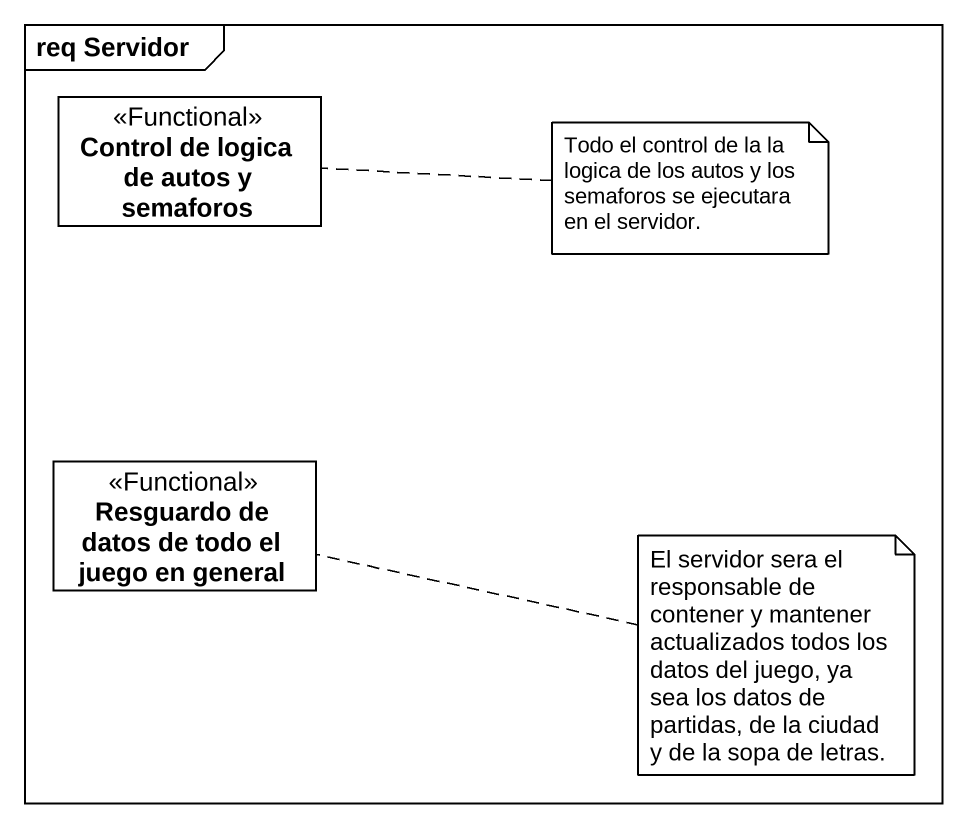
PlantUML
@startuml
mainframe req Servidor
hide circle
hide empty members
class "Control de logica de autos y semaforos" as Control_de_logica_de_autos <<Functional>>
class "Resguardo de datos de todo el juego en general" as Resguardo_de_datos_de_todo <<Functional>>
note right of Control_de_logica_de_autos : Todo el control de la la logica de los autos y los semaforos se ejecutara en el servidor.
note right of Resguardo_de_datos_de_todo : El servidor sera el responsable de contener y mantener actualizados todos los datos del juego, ya sea los datos de partidas, de la ciudad y de la sopa de letras.
@enduml
